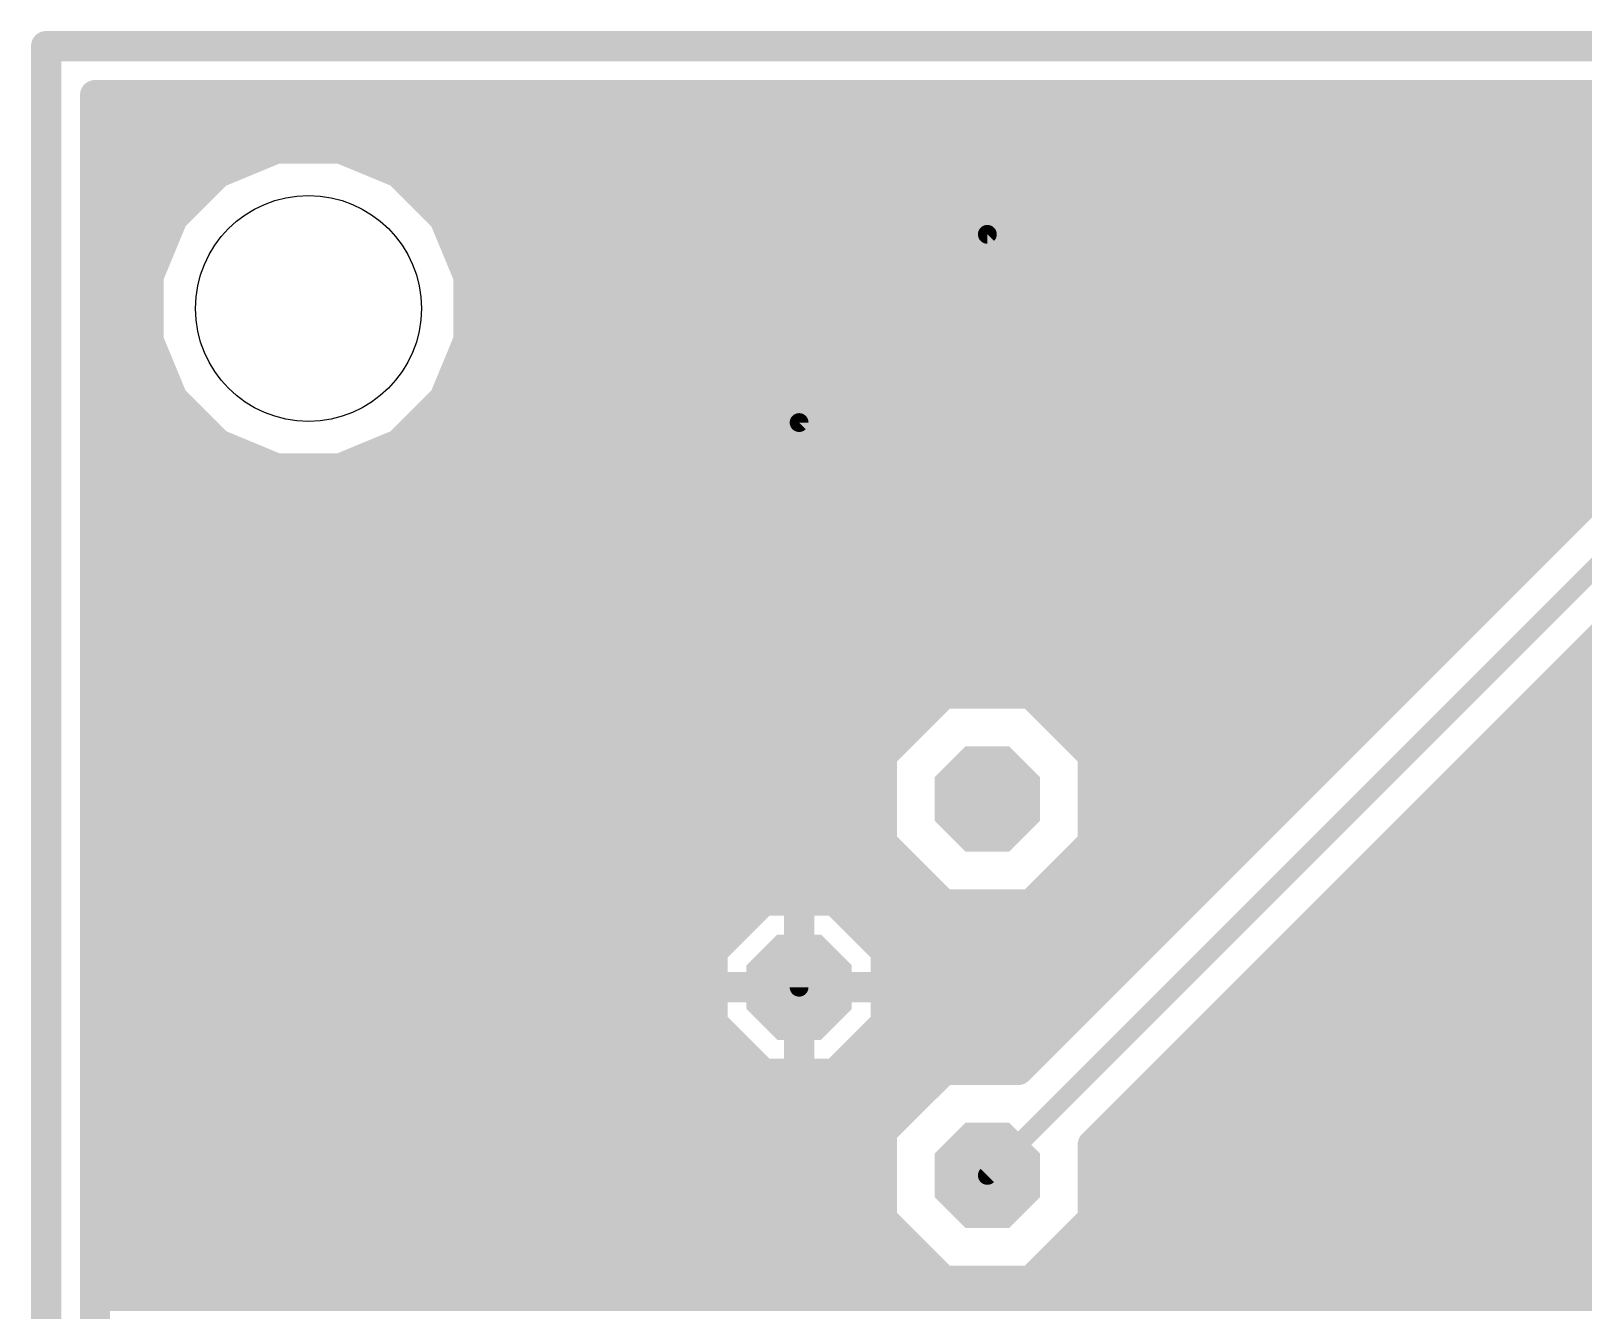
# Model space of a CAD drawing. Extents: x -0.2 to 78.9, y -2.7 to 86.6.
# Drawn here: x -0.2 to 20.75, y 69.29 to 86.56 of the extents above; entities that cross this region are included whole.
import ezdxf

# ---------------------------------------------------------------- set-up
doc = ezdxf.new("R2010")
doc.units = 0
for name, color, linetype in [('16', 174, 'CONTINUOUS'), ('17', 94, 'CONTINUOUS'), ('20', 178, 'CONTINUOUS')]:
    doc.layers.add(name, color=color, linetype=linetype)

# ---------------------------------------------------------------- blocks, each defined once
blk = doc.blocks.new('OCTAGONP')
at = {"const_width": 0.5}
blk.add_lwpolyline([(-0.25, -0.1036), (-0.25, 0.1036), (-0.1036, 0.25), (0.1036, 0.25), (0.25, 0.1036), (0.25, -0.1036), (0.1036, -0.25), (-0.1036, -0.25), (-0.25, -0.1036), (-0.25, 0.1036)], dxfattribs=at)

msp = doc.modelspace()

# ---------------------------------------------------------------- linework, layer by layer
at = {"layer": '16'}
for points, const_width in [([(0.6603, 85.6996), (78.0796, 85.6996)], 0.4064), ([(0.6603, -1.8796), (0.6603, 85.6996)], 0.4064), ([(0.6603, 85.344), (78.0796, 85.344)], 0.4064), ([(0.6603, 84.9376), (3.0111, 84.9376)], 0.4064), ([(3.1105, 84.9788), (2.3171, 84.6501)], 0.4064), ([(3.1106, 84.9788), (3.1105, 84.9788)], 0.4064), ([(3.4137, 84.9788), (3.1106, 84.9788)], 0.4064), ([(3.5369, 84.9789), (3.4137, 84.9789)], 0.4064), ([(3.4137, 84.9789), (3.4137, 84.9788)], 0.4064), ([(3.5399, 84.9789), (3.5369, 84.9789)], 0.4064), ([(3.6662, 84.9789), (3.5399, 84.9789)], 0.4064), ([(3.6662, 84.9788), (3.6662, 84.9789)], 0.4064), ([(3.9693, 84.9788), (3.6662, 84.9788)], 0.4064), ([(3.9694, 84.9788), (3.9693, 84.9788)], 0.4064), ([(4.7628, 84.6501), (3.9694, 84.9788)], 0.4064), ([(4.0689, 84.9376), (74.6711, 84.9376)], 0.4064), ([(0.6603, 84.5312), (2.1981, 84.5312)], 0.4064), ([(2.317, 84.6501), (1.7098, 84.0429)], 0.4064), ([(2.3171, 84.6501), (2.317, 84.6501)], 0.4064), ([(4.7629, 84.6501), (4.7628, 84.6501)], 0.4064), ([(5.3701, 84.0429), (4.7629, 84.6501)], 0.4064), ([(4.8818, 84.5312), (73.8581, 84.5312)], 0.4064), ([(0.6603, 84.1248), (1.7917, 84.1248)], 0.4064), ([(1.7098, 84.0428), (1.3811, 83.2494)], 0.4064), ([(1.7098, 84.0429), (1.7098, 84.0428)], 0.4064), ([(5.2882, 84.1248), (73.4517, 84.1248)], 0.4064), ([(5.3701, 84.0428), (5.3701, 84.0429)], 0.4064), ([(5.6988, 83.2494), (5.3701, 84.0428)], 0.4064), ([(0.6603, 83.7184), (1.5755, 83.7184)], 0.4064), ([(5.5045, 83.7184), (73.2355, 83.7184)], 0.4064), ([(12.7, 83.82), (10.16, 81.28)], 0.254), ([(44.45, 83.82), (12.7, 83.82)], 0.254), ([(0.6603, 83.312), (1.4071, 83.312)], 0.4064), ([(1.3811, 83.2494), (1.3811, 83.2493)], 0.4064), ([(1.3811, 83.2493), (1.3811, 82.3906)], 0.4064), ([(5.6729, 83.312), (73.0671, 83.312)], 0.4064), ([(5.6988, 83.2493), (5.6988, 83.2494)], 0.4064), ([(5.6988, 82.3906), (5.6988, 83.2493)], 0.4064), ([(0.6603, 82.9056), (1.3811, 82.9056)], 0.4064), ([(5.6988, 82.9056), (73.0411, 82.9056)], 0.4064), ([(0.6603, 82.4992), (1.3811, 82.4992)], 0.4064), ([(1.3811, 82.3906), (1.3811, 82.3905)], 0.4064), ([(1.3811, 82.3905), (1.7098, 81.5971)], 0.4064), ([(5.3701, 81.5971), (5.6988, 82.3905)], 0.4064), ([(5.6988, 82.4992), (35.894, 82.4992)], 0.4064), ([(5.6988, 82.3905), (5.6988, 82.3906)], 0.4064), ([(0.6603, 82.0928), (1.5044, 82.0928)], 0.4064), ([(5.5754, 82.0928), (35.4876, 82.0928)], 0.4064), ([(0.6603, 81.6864), (1.6728, 81.6864)], 0.4064), ([(1.7098, 81.5971), (1.7098, 81.597)], 0.4064), ([(1.7098, 81.597), (2.317, 80.9898)], 0.4064), ([(4.7629, 80.9898), (5.3701, 81.597)], 0.4064), ([(5.3701, 81.597), (5.3701, 81.5971)], 0.4064), ([(5.407, 81.6864), (35.306, 81.6864)], 0.4064), ([(0.6603, 81.28), (2.0268, 81.28)], 0.4064), ([(5.0531, 81.28), (35.306, 81.28)], 0.4064), ([(10.16, 81.28), (10.16, 73.66)], 0.254), ([(2.317, 80.9898), (2.3171, 80.9898)], 0.4064), ([(2.3171, 80.9898), (3.1105, 80.6611)], 0.4064), ([(3.9694, 80.6611), (4.7628, 80.9898)], 0.4064), ([(4.7628, 80.9898), (4.7629, 80.9898)], 0.4064), ([(0.6603, 80.8736), (2.5975, 80.8736)], 0.4064), ([(4.4823, 80.8736), (35.306, 80.8736)], 0.4064), ([(0.6603, 80.4672), (21.0415, 80.4672)], 0.4064), ([(3.1105, 80.6611), (3.1106, 80.6611)], 0.4064), ([(3.1106, 80.6611), (3.4137, 80.6611)], 0.4064), ([(3.4137, 80.6611), (3.4137, 80.661)], 0.4064), ([(3.4137, 80.661), (3.4781, 80.661)], 0.4064), ([(3.4781, 80.661), (3.5399, 80.661)], 0.4064), ([(3.5399, 80.661), (3.6662, 80.661)], 0.4064), ([(3.6662, 80.661), (3.6662, 80.6611)], 0.4064), ([(3.6662, 80.6611), (3.9693, 80.6611)], 0.4064), ([(3.9693, 80.6611), (3.9694, 80.6611)], 0.4064), ([(20.9871, 80.4128), (13.1166, 72.5423)], 0.4064), ([(0.6603, 80.0608), (20.6351, 80.0608)], 0.4064), ([(12.7, 71.12), (21.59, 80.01)], 0.254), ([(0.6603, 79.6544), (20.2287, 79.6544)], 0.4064), ([(0.6603, 79.248), (19.8223, 79.248)], 0.4064), ([(14.1223, 71.5366), (21.8845, 79.2988)], 0.4064), ([(0.6603, 78.8416), (19.4159, 78.8416)], 0.4064), ([(0.6603, 78.4352), (19.0095, 78.4352)], 0.4064), ([(0.6603, 78.0288), (18.6031, 78.0288)], 0.4064), ([(20.6145, 78.0288), (35.3859, 78.0288)], 0.4064), ([(0.6603, 77.6224), (18.1967, 77.6224)], 0.4064), ([(12.1108, 77.6223), (11.2776, 76.7891)], 0.4064), ([(13.2891, 77.6223), (12.1108, 77.6223)], 0.4064), ([(14.1223, 76.7891), (13.2891, 77.6223)], 0.4064), ([(20.2081, 77.6224), (35.7923, 77.6224)], 0.4064), ([(0.6603, 77.216), (11.7045, 77.216)], 0.4064), ([(13.6954, 77.216), (17.7903, 77.216)], 0.4064), ([(19.8017, 77.216), (36.1987, 77.216)], 0.4064), ([(0.6603, 76.8096), (11.2981, 76.8096)], 0.4064), ([(11.2776, 76.7891), (11.2776, 75.6108)], 0.4064), ([(14.1018, 76.8096), (17.3839, 76.8096)], 0.4064), ([(14.1223, 75.6108), (14.1223, 76.7891)], 0.4064), ([(19.3953, 76.8096), (68.1839, 76.8096)], 0.4064), ([(0.6603, 76.4032), (11.2776, 76.4032)], 0.4064), ([(14.1223, 76.4032), (16.9775, 76.4032)], 0.4064), ([(18.9889, 76.4032), (67.7775, 76.4032)], 0.4064), ([(0.6603, 75.9968), (11.2776, 75.9968)], 0.4064), ([(14.1223, 75.9968), (16.5711, 75.9968)], 0.4064), ([(18.5825, 75.9968), (67.3711, 75.9968)], 0.4064), ([(0.6603, 75.5904), (11.298, 75.5904)], 0.4064), ([(11.2776, 75.6108), (12.1108, 74.7776)], 0.4064), ([(13.2891, 74.7776), (14.1223, 75.6108)], 0.4064), ([(14.1019, 75.5904), (16.1647, 75.5904)], 0.4064), ([(18.1761, 75.5904), (66.9647, 75.5904)], 0.4064), ([(0.6603, 75.184), (11.7044, 75.184)], 0.4064), ([(13.6955, 75.184), (15.7583, 75.184)], 0.4064), ([(17.7697, 75.184), (66.5583, 75.184)], 0.4064), ([(9.676, 74.8283), (8.9916, 74.1439)], 0.4064), ([(10.1594, 74.8283), (9.676, 74.8283)], 0.4064), ([(10.1594, 73.661), (10.1594, 74.8283)], 0.4064), ([(10.6439, 74.8283), (10.1604, 74.8283)], 0.4064), ([(10.1604, 74.8283), (10.1604, 73.661)], 0.4064), ([(11.3283, 74.1439), (10.6439, 74.8283)], 0.4064), ([(0.6603, 74.7776), (9.6253, 74.7776)], 0.4064), ([(10.1594, 74.7776), (10.1604, 74.7776)], 0.4064), ([(10.6946, 74.7776), (12.1108, 74.7776)], 0.4064), ([(12.1108, 74.7776), (13.2891, 74.7776)], 0.4064), ([(13.2891, 74.7776), (15.3519, 74.7776)], 0.4064), ([(17.3633, 74.7776), (66.1519, 74.7776)], 0.4064), ([(0.6603, 74.3712), (9.2189, 74.3712)], 0.4064), ([(10.1594, 74.3712), (10.1604, 74.3712)], 0.4064), ([(11.101, 74.3712), (14.9455, 74.3712)], 0.4064), ([(16.9569, 74.3712), (65.7455, 74.3712)], 0.4064), ([(8.9916, 74.1439), (8.9916, 73.6604)], 0.4064), ([(11.3283, 73.6604), (11.3283, 74.1439)], 0.4064), ([(0.6603, 73.9648), (8.9916, 73.9648)], 0.4064), ([(10.1594, 73.9648), (10.1604, 73.9648)], 0.4064), ([(11.3283, 73.9648), (14.5391, 73.9648)], 0.4064), ([(16.5505, 73.9648), (65.3391, 73.9648)], 0.4064), ([(0.6603, 73.5584), (8.9916, 73.5584)], 0.4064), ([(8.9916, 73.6604), (10.1589, 73.6604)], 0.4064), ([(10.1589, 73.6594), (8.9916, 73.6594)], 0.4064), ([(8.9916, 73.6594), (8.9916, 73.176)], 0.4064), ([(10.1589, 73.6604), (10.1589, 73.6594)], 0.4064), ([(10.1604, 73.661), (10.1594, 73.661)], 0.4064), ([(10.1594, 72.4916), (10.1594, 73.6589)], 0.4064), ([(10.1594, 73.6589), (10.1604, 73.6589)], 0.4064), ([(10.1594, 73.5584), (10.1604, 73.5584)], 0.4064), ([(10.1604, 73.6589), (10.1604, 72.4916)], 0.4064), ([(10.161, 73.6594), (10.161, 73.6604)], 0.4064), ([(10.161, 73.6604), (11.3283, 73.6604)], 0.4064), ([(11.3283, 73.6594), (10.161, 73.6594)], 0.4064), ([(11.3283, 73.176), (11.3283, 73.6594)], 0.4064), ([(11.3283, 73.5584), (14.1327, 73.5584)], 0.4064), ([(16.1441, 73.5584), (64.9327, 73.5584)], 0.4064), ([(0.6603, 73.152), (9.0156, 73.152)], 0.4064), ([(8.9916, 73.176), (9.676, 72.4916)], 0.4064), ([(10.1594, 73.152), (10.1604, 73.152)], 0.4064), ([(10.6439, 72.4916), (11.3283, 73.176)], 0.4064), ([(11.3043, 73.152), (13.7263, 73.152)], 0.4064), ([(15.7377, 73.152), (64.5263, 73.152)], 0.4064), ([(0.6603, 72.7456), (9.422, 72.7456)], 0.4064), ([(10.1594, 72.7456), (10.1604, 72.7456)], 0.4064), ([(10.8979, 72.7456), (13.3199, 72.7456)], 0.4064), ([(15.3313, 72.7456), (64.1199, 72.7456)], 0.4064), ([(12.1108, 72.5423), (11.2776, 71.7091)], 0.4064), ([(13.1166, 72.5423), (12.1108, 72.5423)], 0.4064), ([(0.6603, 72.3392), (11.9077, 72.3392)], 0.4064), ([(9.676, 72.4916), (10.1594, 72.4916)], 0.4064), ([(10.1604, 72.4916), (10.6439, 72.4916)], 0.4064), ([(14.9249, 72.3392), (63.7135, 72.3392)], 0.4064), ([(0.6603, 71.9328), (11.5013, 71.9328)], 0.4064), ([(14.5185, 71.9328), (63.3071, 71.9328)], 0.4064), ([(11.2776, 71.7091), (11.2776, 70.5308)], 0.4064), ([(0.6603, 71.5264), (11.2776, 71.5264)], 0.4064), ([(14.1223, 70.5308), (14.1223, 71.5366)], 0.4064), ([(14.1223, 71.5264), (62.9007, 71.5264)], 0.4064), ([(0.6603, 71.12), (11.2776, 71.12)], 0.4064), ([(14.1223, 71.12), (56.5655, 71.12)], 0.4064), ([(0.6603, 70.7136), (11.2776, 70.7136)], 0.4064), ([(14.1223, 70.7136), (56.0508, 70.7136)], 0.4064), ([(11.2776, 70.5308), (12.1108, 69.6976)], 0.4064), ([(13.2891, 69.6976), (14.1223, 70.5308)], 0.4064), ([(0.6603, 70.3072), (11.5012, 70.3072)], 0.4064), ([(13.8987, 70.3072), (55.8297, 70.3072)], 0.4064), ([(0.6603, 69.9008), (11.9076, 69.9008)], 0.4064), ([(13.4923, 69.9008), (55.753, 69.9008)], 0.4064), ([(12.1108, 69.6976), (13.2891, 69.6976)], 0.4064), ([(0.6603, 69.4944), (55.7966, 69.4944)], 0.4064)]:
    msp.add_lwpolyline(points, dxfattribs=dict(at, const_width=const_width))
for points, const_width in [([(0.6603, 85.8012, 1), (0.6603, 85.598)], 0.2032), ([(0.7619, 85.6996, 1), (0.5587, 85.6996)], 0.2032), ([(0.6603, 85.4456, 1), (0.6603, 85.2424)], 0.2032), ([(0.6603, 85.0392, 1), (0.6603, 84.836)], 0.2032), ([(3.1105, 85.0804, 1), (3.1105, 84.8772)], 0.2032), ([(3.1106, 85.0804, 1), (3.1106, 84.8772)], 0.2032), ([(3.0111, 84.836, 1), (3.0111, 85.0392)], 0.2032), ([(3.1494, 84.8849, 1), (3.0716, 85.0727)], 0.2032), ([(3.1106, 84.8772, 1), (3.1106, 85.0804)], 0.2032), ([(3.4137, 85.0805, 1), (3.4137, 84.8773)], 0.2032), ([(3.5153, 84.9789, 1), (3.3121, 84.9789)], 0.2032), ([(3.3121, 84.9788, 1), (3.5153, 84.9788)], 0.2032), ([(3.4137, 84.8772, 1), (3.4137, 85.0804)], 0.2032), ([(3.5369, 85.0805, 1), (3.5369, 84.8773)], 0.2032), ([(3.5399, 85.0805, 1), (3.5399, 84.8773)], 0.2032), ([(3.5369, 84.8773, 1), (3.5369, 85.0805)], 0.2032), ([(3.5399, 84.8773, 1), (3.5399, 85.0805)], 0.2032), ([(3.7678, 84.9789, 1), (3.5646, 84.9789)], 0.2032), ([(3.6662, 85.0804, 1), (3.6662, 84.8772)], 0.2032), ([(3.5646, 84.9788, 1), (3.7678, 84.9788)], 0.2032), ([(3.6662, 84.8773, 1), (3.6662, 85.0805)], 0.2032), ([(3.9693, 85.0804, 1), (3.9693, 84.8772)], 0.2032), ([(4.0083, 85.0727, 1), (3.9305, 84.8849)], 0.2032), ([(4.0689, 85.0392, 1), (4.0689, 84.836)], 0.2032), ([(3.9693, 84.8772, 1), (3.9693, 85.0804)], 0.2032), ([(3.9694, 84.8772, 1), (3.9694, 85.0804)], 0.2032), ([(0.6603, 84.6328, 1), (0.6603, 84.4296)], 0.2032), ([(2.1981, 84.4296, 1), (2.1981, 84.6328)], 0.2032), ([(2.317, 84.7517, 1), (2.317, 84.5485)], 0.2032), ([(2.2782, 84.744, 1), (2.356, 84.5562)], 0.2032), ([(2.3888, 84.5783, 1), (2.2452, 84.7219)], 0.2032), ([(2.3171, 84.5485, 1), (2.3171, 84.7517)], 0.2032), ([(4.7628, 84.7517, 1), (4.7628, 84.5485)], 0.2032), ([(4.8347, 84.7219, 1), (4.6911, 84.5783)], 0.2032), ([(4.7239, 84.5562, 1), (4.8017, 84.744)], 0.2032), ([(4.7629, 84.5485, 1), (4.7629, 84.7517)], 0.2032), ([(4.8818, 84.6328, 1), (4.8818, 84.4296)], 0.2032), ([(0.6603, 84.2264, 1), (0.6603, 84.0232)], 0.2032), ([(1.8114, 84.0429, 1), (1.6082, 84.0429)], 0.2032), ([(1.8037, 84.0039, 1), (1.6159, 84.0817)], 0.2032), ([(1.7917, 84.0232, 1), (1.7917, 84.2264)], 0.2032), ([(5.2882, 84.2264, 1), (5.2882, 84.0232)], 0.2032), ([(5.4717, 84.0429, 1), (5.2685, 84.0429)], 0.2032), ([(5.464, 84.0817, 1), (5.2762, 84.0039)], 0.2032), ([(1.6082, 84.0428, 1), (1.8114, 84.0428)], 0.2032), ([(1.638, 84.1147, 1), (1.7816, 83.9711)], 0.2032), ([(5.2685, 84.0428, 1), (5.4717, 84.0428)], 0.2032), ([(5.2983, 83.9711, 1), (5.4419, 84.1147)], 0.2032), ([(0.6603, 83.82, 1), (0.6603, 83.6168)], 0.2032), ([(1.5755, 83.6168, 1), (1.5755, 83.82)], 0.2032), ([(5.5045, 83.82, 1), (5.5045, 83.6168)], 0.2032), ([(12.7, 83.8835, 1), (12.7, 83.7565)], 0.127), ([(12.7449, 83.7751, 1), (12.6551, 83.8649)], 0.127), ([(0.6603, 83.4136, 1), (0.6603, 83.2104)], 0.2032), ([(1.4827, 83.2494, 1), (1.2795, 83.2494)], 0.2032), ([(1.4827, 83.2493, 1), (1.2795, 83.2493)], 0.2032), ([(1.4071, 83.2104, 1), (1.4071, 83.4136)], 0.2032), ([(5.6729, 83.4136, 1), (5.6729, 83.2104)], 0.2032), ([(5.8004, 83.2494, 1), (5.5972, 83.2494)], 0.2032), ([(5.8004, 83.2493, 1), (5.5972, 83.2493)], 0.2032), ([(1.2872, 83.2883, 1), (1.475, 83.2105)], 0.2032), ([(1.2795, 83.2493, 1), (1.4827, 83.2493)], 0.2032), ([(5.5972, 83.2493, 1), (5.8004, 83.2493)], 0.2032), ([(5.6049, 83.2105, 1), (5.7927, 83.2883)], 0.2032), ([(0.6603, 83.0072, 1), (0.6603, 82.804)], 0.2032), ([(1.3811, 82.804, 1), (1.3811, 83.0072)], 0.2032), ([(5.6988, 83.0072, 1), (5.6988, 82.804)], 0.2032), ([(0.6603, 82.6008, 1), (0.6603, 82.3976)], 0.2032), ([(1.4827, 82.3906, 1), (1.2795, 82.3906)], 0.2032), ([(1.475, 82.4294, 1), (1.2872, 82.3516)], 0.2032), ([(1.3811, 82.3976, 1), (1.3811, 82.6008)], 0.2032), ([(5.6988, 82.6008, 1), (5.6988, 82.3976)], 0.2032), ([(5.8004, 82.3906, 1), (5.5972, 82.3906)], 0.2032), ([(5.7927, 82.3516, 1), (5.6049, 82.4294)], 0.2032), ([(1.2795, 82.3906, 1), (1.4827, 82.3906)], 0.2032), ([(1.2795, 82.3905, 1), (1.4827, 82.3905)], 0.2032), ([(5.5972, 82.3906, 1), (5.8004, 82.3906)], 0.2032), ([(5.5972, 82.3905, 1), (5.8004, 82.3905)], 0.2032), ([(0.6603, 82.1944, 1), (0.6603, 81.9912)], 0.2032), ([(1.5044, 81.9912, 1), (1.5044, 82.1944)], 0.2032), ([(5.5754, 82.1944, 1), (5.5754, 81.9912)], 0.2032), ([(0.6603, 81.788, 1), (0.6603, 81.5848)], 0.2032), ([(1.8114, 81.5971, 1), (1.6082, 81.5971)], 0.2032), ([(1.7816, 81.6688, 1), (1.638, 81.5252)], 0.2032), ([(1.6159, 81.5582, 1), (1.8037, 81.636)], 0.2032), ([(1.6728, 81.5848, 1), (1.6728, 81.788)], 0.2032), ([(5.4717, 81.5971, 1), (5.2685, 81.5971)], 0.2032), ([(5.2762, 81.636, 1), (5.464, 81.5582)], 0.2032), ([(5.4419, 81.5252, 1), (5.2983, 81.6688)], 0.2032), ([(5.407, 81.788, 1), (5.407, 81.5848)], 0.2032), ([(1.6082, 81.597, 1), (1.8114, 81.597)], 0.2032), ([(5.2685, 81.597, 1), (5.4717, 81.597)], 0.2032), ([(0.6603, 81.3816, 1), (0.6603, 81.1784)], 0.2032), ([(2.0268, 81.1784, 1), (2.0268, 81.3816)], 0.2032), ([(5.0531, 81.3816, 1), (5.0531, 81.1784)], 0.2032), ([(10.2235, 81.28, 1), (10.0965, 81.28)], 0.127), ([(10.1151, 81.3249, 1), (10.2049, 81.2351)], 0.127), ([(2.317, 81.0914, 1), (2.317, 80.8882)], 0.2032), ([(2.356, 81.0837, 1), (2.2782, 80.8959)], 0.2032), ([(2.2452, 80.918, 1), (2.3888, 81.0616)], 0.2032), ([(2.3171, 80.8882, 1), (2.3171, 81.0914)], 0.2032), ([(4.7628, 81.0914, 1), (4.7628, 80.8882)], 0.2032), ([(4.6911, 81.0616, 1), (4.8347, 80.918)], 0.2032), ([(4.8017, 80.8959, 1), (4.7239, 81.0837)], 0.2032), ([(4.7629, 80.8882, 1), (4.7629, 81.0914)], 0.2032), ([(0.6603, 80.9752, 1), (0.6603, 80.772)], 0.2032), ([(2.5975, 80.772, 1), (2.5975, 80.9752)], 0.2032), ([(4.4823, 80.9752, 1), (4.4823, 80.772)], 0.2032), ([(0.6603, 80.5688, 1), (0.6603, 80.3656)], 0.2032), ([(3.1105, 80.7627, 1), (3.1105, 80.5595)], 0.2032), ([(3.1106, 80.7627, 1), (3.1106, 80.5595)], 0.2032), ([(3.0716, 80.5672, 1), (3.1494, 80.755)], 0.2032), ([(3.1106, 80.5595, 1), (3.1106, 80.7627)], 0.2032), ([(3.5153, 80.6611, 1), (3.3121, 80.6611)], 0.2032), ([(3.4137, 80.7626, 1), (3.4137, 80.5594)], 0.2032), ([(3.3121, 80.661, 1), (3.5153, 80.661)], 0.2032), ([(3.4781, 80.7626, 1), (3.4781, 80.5594)], 0.2032), ([(3.4137, 80.5595, 1), (3.4137, 80.7627)], 0.2032), ([(3.5399, 80.7626, 1), (3.5399, 80.5594)], 0.2032), ([(3.4781, 80.5594, 1), (3.4781, 80.7626)], 0.2032), ([(3.5399, 80.5594, 1), (3.5399, 80.7626)], 0.2032), ([(3.7678, 80.6611, 1), (3.5646, 80.6611)], 0.2032), ([(3.6662, 80.7627, 1), (3.6662, 80.5595)], 0.2032), ([(3.5646, 80.661, 1), (3.7678, 80.661)], 0.2032), ([(3.6662, 80.5594, 1), (3.6662, 80.7626)], 0.2032), ([(3.9693, 80.7627, 1), (3.9693, 80.5595)], 0.2032), ([(3.9305, 80.755, 1), (4.0083, 80.5672)], 0.2032), ([(3.9693, 80.5595, 1), (3.9693, 80.7627)], 0.2032), ([(3.9694, 80.5595, 1), (3.9694, 80.7627)], 0.2032), ([(0.6603, 80.1624, 1), (0.6603, 79.9592)], 0.2032), ([(20.6351, 79.9592, 1), (20.6351, 80.1624)], 0.2032), ([(0.6603, 79.756, 1), (0.6603, 79.5528)], 0.2032), ([(20.2287, 79.5528, 1), (20.2287, 79.756)], 0.2032), ([(0.6603, 79.3496, 1), (0.6603, 79.1464)], 0.2032), ([(19.8223, 79.1464, 1), (19.8223, 79.3496)], 0.2032), ([(0.6603, 78.9432, 1), (0.6603, 78.74)], 0.2032), ([(19.4159, 78.74, 1), (19.4159, 78.9432)], 0.2032), ([(0.6603, 78.5368, 1), (0.6603, 78.3336)], 0.2032), ([(19.0095, 78.3336, 1), (19.0095, 78.5368)], 0.2032), ([(0.6603, 78.1304, 1), (0.6603, 77.9272)], 0.2032), ([(18.6031, 77.9272, 1), (18.6031, 78.1304)], 0.2032), ([(20.6145, 78.1304, 1), (20.6145, 77.9272)], 0.2032), ([(0.6603, 77.724, 1), (0.6603, 77.5208)], 0.2032), ([(12.1108, 77.7239, 1), (12.1108, 77.5207)], 0.2032), ([(12.1826, 77.5505, 1), (12.039, 77.6941)], 0.2032), ([(13.3609, 77.6941, 1), (13.2173, 77.5505)], 0.2032), ([(13.2891, 77.5207, 1), (13.2891, 77.7239)], 0.2032), ([(18.1967, 77.5208, 1), (18.1967, 77.724)], 0.2032), ([(20.2081, 77.724, 1), (20.2081, 77.5208)], 0.2032), ([(0.6603, 77.3176, 1), (0.6603, 77.1144)], 0.2032), ([(11.7045, 77.1144, 1), (11.7045, 77.3176)], 0.2032), ([(13.6954, 77.3176, 1), (13.6954, 77.1144)], 0.2032), ([(17.7903, 77.1144, 1), (17.7903, 77.3176)], 0.2032), ([(19.8017, 77.3176, 1), (19.8017, 77.1144)], 0.2032), ([(0.6603, 76.9112, 1), (0.6603, 76.708)], 0.2032), ([(11.3792, 76.7891, 1), (11.176, 76.7891)], 0.2032), ([(11.2058, 76.8609, 1), (11.3494, 76.7173)], 0.2032), ([(11.2981, 76.708, 1), (11.2981, 76.9112)], 0.2032), ([(14.1018, 76.9112, 1), (14.1018, 76.708)], 0.2032), ([(14.2239, 76.7891, 1), (14.0207, 76.7891)], 0.2032), ([(14.0505, 76.7173, 1), (14.1941, 76.8609)], 0.2032), ([(17.3839, 76.708, 1), (17.3839, 76.9112)], 0.2032), ([(19.3953, 76.9112, 1), (19.3953, 76.708)], 0.2032), ([(0.6603, 76.5048, 1), (0.6603, 76.3016)], 0.2032), ([(11.2776, 76.3016, 1), (11.2776, 76.5048)], 0.2032), ([(14.1223, 76.5048, 1), (14.1223, 76.3016)], 0.2032), ([(16.9775, 76.3016, 1), (16.9775, 76.5048)], 0.2032), ([(18.9889, 76.5048, 1), (18.9889, 76.3016)], 0.2032), ([(0.6603, 76.0984, 1), (0.6603, 75.8952)], 0.2032), ([(11.2776, 75.8952, 1), (11.2776, 76.0984)], 0.2032), ([(14.1223, 76.0984, 1), (14.1223, 75.8952)], 0.2032), ([(16.5711, 75.8952, 1), (16.5711, 76.0984)], 0.2032), ([(18.5825, 76.0984, 1), (18.5825, 75.8952)], 0.2032), ([(0.6603, 75.692, 1), (0.6603, 75.4888)], 0.2032), ([(11.176, 75.6108, 1), (11.3792, 75.6108)], 0.2032), ([(11.3494, 75.6826, 1), (11.2058, 75.539)], 0.2032), ([(11.298, 75.4888, 1), (11.298, 75.692)], 0.2032), ([(14.1019, 75.692, 1), (14.1019, 75.4888)], 0.2032), ([(14.0207, 75.6108, 1), (14.2239, 75.6108)], 0.2032), ([(14.1941, 75.539, 1), (14.0505, 75.6826)], 0.2032), ([(16.1647, 75.4888, 1), (16.1647, 75.692)], 0.2032), ([(18.1761, 75.692, 1), (18.1761, 75.4888)], 0.2032), ([(0.6603, 75.2856, 1), (0.6603, 75.0824)], 0.2032), ([(11.7044, 75.0824, 1), (11.7044, 75.2856)], 0.2032), ([(13.6955, 75.2856, 1), (13.6955, 75.0824)], 0.2032), ([(15.7583, 75.0824, 1), (15.7583, 75.2856)], 0.2032), ([(17.7697, 75.2856, 1), (17.7697, 75.0824)], 0.2032), ([(9.676, 74.9299, 1), (9.676, 74.7267)], 0.2032), ([(9.7478, 74.7565, 1), (9.6042, 74.9001)], 0.2032), ([(10.261, 74.8283, 1), (10.0578, 74.8283)], 0.2032), ([(10.1604, 74.9299, 1), (10.1604, 74.7267)], 0.2032), ([(10.262, 74.8283, 1), (10.0588, 74.8283)], 0.2032), ([(10.1594, 74.7267, 1), (10.1594, 74.9299)], 0.2032), ([(10.7157, 74.9001, 1), (10.5721, 74.7565)], 0.2032), ([(10.6439, 74.7267, 1), (10.6439, 74.9299)], 0.2032), ([(0.6603, 74.8792, 1), (0.6603, 74.676)], 0.2032), ([(9.6253, 74.676, 1), (9.6253, 74.8792)], 0.2032), ([(10.1594, 74.8792, 1), (10.1594, 74.676)], 0.2032), ([(10.1604, 74.676, 1), (10.1604, 74.8792)], 0.2032), ([(10.6946, 74.8792, 1), (10.6946, 74.676)], 0.2032), ([(12.1108, 74.8792, 1), (12.1108, 74.676)], 0.2032), ([(12.039, 74.7058, 1), (12.1826, 74.8494)], 0.2032), ([(12.1108, 74.676, 1), (12.1108, 74.8792)], 0.2032), ([(13.2891, 74.8792, 1), (13.2891, 74.676)], 0.2032), ([(13.2173, 74.8494, 1), (13.3609, 74.7058)], 0.2032), ([(13.2891, 74.676, 1), (13.2891, 74.8792)], 0.2032), ([(15.3519, 74.676, 1), (15.3519, 74.8792)], 0.2032), ([(17.3633, 74.8792, 1), (17.3633, 74.676)], 0.2032), ([(0.6603, 74.4728, 1), (0.6603, 74.2696)], 0.2032), ([(9.2189, 74.2696, 1), (9.2189, 74.4728)], 0.2032), ([(10.1594, 74.4728, 1), (10.1594, 74.2696)], 0.2032), ([(10.1604, 74.2696, 1), (10.1604, 74.4728)], 0.2032), ([(11.101, 74.4728, 1), (11.101, 74.2696)], 0.2032), ([(14.9455, 74.2696, 1), (14.9455, 74.4728)], 0.2032), ([(16.9569, 74.4728, 1), (16.9569, 74.2696)], 0.2032), ([(9.0932, 74.1439, 1), (8.89, 74.1439)], 0.2032), ([(8.9198, 74.2157, 1), (9.0634, 74.0721)], 0.2032), ([(11.4299, 74.1439, 1), (11.2267, 74.1439)], 0.2032), ([(11.2565, 74.0721, 1), (11.4001, 74.2157)], 0.2032), ([(0.6603, 74.0664, 1), (0.6603, 73.8632)], 0.2032), ([(8.9916, 73.8632, 1), (8.9916, 74.0664)], 0.2032), ([(10.1594, 74.0664, 1), (10.1594, 73.8632)], 0.2032), ([(10.1604, 73.8632, 1), (10.1604, 74.0664)], 0.2032), ([(11.3283, 74.0664, 1), (11.3283, 73.8632)], 0.2032), ([(14.5391, 73.8632, 1), (14.5391, 74.0664)], 0.2032), ([(16.5505, 74.0664, 1), (16.5505, 73.8632)], 0.2032), ([(0.6603, 73.66, 1), (0.6603, 73.4568)], 0.2032), ([(8.9916, 73.762, 1), (8.9916, 73.5588)], 0.2032), ([(8.9916, 73.761, 1), (8.9916, 73.5578)], 0.2032), ([(9.0932, 73.6594, 1), (8.89, 73.6594)], 0.2032), ([(8.89, 73.6604, 1), (9.0932, 73.6604)], 0.2032), ([(8.9916, 73.4568, 1), (8.9916, 73.66)], 0.2032), ([(10.2605, 73.6604, 1), (10.0573, 73.6604)], 0.2032), ([(10.0573, 73.6594, 1), (10.2605, 73.6594)], 0.2032), ([(10.1594, 73.7626, 1), (10.1594, 73.5594)], 0.2032), ([(10.261, 73.6589, 1), (10.0578, 73.6589)], 0.2032), ([(10.1594, 73.7605, 1), (10.1594, 73.5573)], 0.2032), ([(10.0578, 73.661, 1), (10.261, 73.661)], 0.2032), ([(10.1594, 73.66, 1), (10.1594, 73.4568)], 0.2032), ([(10.262, 73.6589, 1), (10.0588, 73.6589)], 0.2032), ([(10.0588, 73.661, 1), (10.262, 73.661)], 0.2032), ([(10.2626, 73.6604, 1), (10.0594, 73.6604)], 0.2032), ([(10.161, 73.762, 1), (10.161, 73.5588)], 0.2032), ([(10.161, 73.761, 1), (10.161, 73.5578)], 0.2032), ([(10.0594, 73.6594, 1), (10.2626, 73.6594)], 0.2032), ([(10.1589, 73.5588, 1), (10.1589, 73.762)], 0.2032), ([(10.1589, 73.5578, 1), (10.1589, 73.761)], 0.2032), ([(10.1604, 73.5594, 1), (10.1604, 73.7626)], 0.2032), ([(10.1604, 73.5573, 1), (10.1604, 73.7605)], 0.2032), ([(10.1604, 73.4568, 1), (10.1604, 73.66)], 0.2032), ([(11.4299, 73.6594, 1), (11.2267, 73.6594)], 0.2032), ([(11.2267, 73.6604, 1), (11.4299, 73.6604)], 0.2032), ([(11.3283, 73.66, 1), (11.3283, 73.4568)], 0.2032), ([(11.3283, 73.5588, 1), (11.3283, 73.762)], 0.2032), ([(11.3283, 73.5578, 1), (11.3283, 73.761)], 0.2032), ([(14.1327, 73.4568, 1), (14.1327, 73.66)], 0.2032), ([(16.1441, 73.66, 1), (16.1441, 73.4568)], 0.2032), ([(10.0965, 73.66, 1), (10.2235, 73.66)], 0.127), ([(0.6603, 73.2536, 1), (0.6603, 73.0504)], 0.2032), ([(9.0634, 73.2478, 1), (8.9198, 73.1042)], 0.2032), ([(9.0156, 73.0504, 1), (9.0156, 73.2536)], 0.2032), ([(10.1594, 73.2536, 1), (10.1594, 73.0504)], 0.2032), ([(10.1604, 73.0504, 1), (10.1604, 73.2536)], 0.2032), ([(11.3043, 73.2536, 1), (11.3043, 73.0504)], 0.2032), ([(11.4001, 73.1042, 1), (11.2565, 73.2478)], 0.2032), ([(13.7263, 73.0504, 1), (13.7263, 73.2536)], 0.2032), ([(15.7377, 73.2536, 1), (15.7377, 73.0504)], 0.2032), ([(8.89, 73.176, 1), (9.0932, 73.176)], 0.2032), ([(11.2267, 73.176, 1), (11.4299, 73.176)], 0.2032), ([(0.6603, 72.8472, 1), (0.6603, 72.644)], 0.2032), ([(9.422, 72.644, 1), (9.422, 72.8472)], 0.2032), ([(10.1594, 72.8472, 1), (10.1594, 72.644)], 0.2032), ([(10.1604, 72.644, 1), (10.1604, 72.8472)], 0.2032), ([(10.8979, 72.8472, 1), (10.8979, 72.644)], 0.2032), ([(13.3199, 72.644, 1), (13.3199, 72.8472)], 0.2032), ([(15.3313, 72.8472, 1), (15.3313, 72.644)], 0.2032), ([(12.1108, 72.6439, 1), (12.1108, 72.4407)], 0.2032), ([(12.1826, 72.4705, 1), (12.039, 72.6141)], 0.2032), ([(13.0448, 72.6141, 1), (13.1884, 72.4705)], 0.2032), ([(13.1166, 72.4407, 1), (13.1166, 72.6439)], 0.2032), ([(0.6603, 72.4408, 1), (0.6603, 72.2376)], 0.2032), ([(9.676, 72.5932, 1), (9.676, 72.39)], 0.2032), ([(9.6042, 72.4198, 1), (9.7478, 72.5634)], 0.2032), ([(10.0578, 72.4916, 1), (10.261, 72.4916)], 0.2032), ([(10.1604, 72.5932, 1), (10.1604, 72.39)], 0.2032), ([(10.0588, 72.4916, 1), (10.262, 72.4916)], 0.2032), ([(10.1594, 72.39, 1), (10.1594, 72.5932)], 0.2032), ([(10.5721, 72.5634, 1), (10.7157, 72.4198)], 0.2032), ([(10.6439, 72.39, 1), (10.6439, 72.5932)], 0.2032), ([(11.9077, 72.2376, 1), (11.9077, 72.4408)], 0.2032), ([(14.9249, 72.4408, 1), (14.9249, 72.2376)], 0.2032), ([(0.6603, 72.0344, 1), (0.6603, 71.8312)], 0.2032), ([(11.5013, 71.8312, 1), (11.5013, 72.0344)], 0.2032), ([(14.5185, 72.0344, 1), (14.5185, 71.8312)], 0.2032), ([(11.3792, 71.7091, 1), (11.176, 71.7091)], 0.2032), ([(11.2058, 71.7809, 1), (11.3494, 71.6373)], 0.2032), ([(0.6603, 71.628, 1), (0.6603, 71.4248)], 0.2032), ([(11.2776, 71.4248, 1), (11.2776, 71.628)], 0.2032), ([(14.2239, 71.5366, 1), (14.0207, 71.5366)], 0.2032), ([(14.1223, 71.628, 1), (14.1223, 71.4248)], 0.2032), ([(14.0505, 71.6084, 1), (14.1941, 71.4648)], 0.2032), ([(0.6603, 71.2216, 1), (0.6603, 71.0184)], 0.2032), ([(11.2776, 71.0184, 1), (11.2776, 71.2216)], 0.2032), ([(14.1223, 71.2216, 1), (14.1223, 71.0184)], 0.2032), ([(12.6551, 71.1649, 1), (12.7449, 71.0751)], 0.127), ([(0.6603, 70.8152, 1), (0.6603, 70.612)], 0.2032), ([(11.2776, 70.612, 1), (11.2776, 70.8152)], 0.2032), ([(14.1223, 70.8152, 1), (14.1223, 70.612)], 0.2032), ([(11.176, 70.5308, 1), (11.3792, 70.5308)], 0.2032), ([(11.3494, 70.6026, 1), (11.2058, 70.459)], 0.2032), ([(14.0207, 70.5308, 1), (14.2239, 70.5308)], 0.2032), ([(14.1941, 70.459, 1), (14.0505, 70.6026)], 0.2032), ([(0.6603, 70.4088, 1), (0.6603, 70.2056)], 0.2032), ([(11.5012, 70.2056, 1), (11.5012, 70.4088)], 0.2032), ([(13.8987, 70.4088, 1), (13.8987, 70.2056)], 0.2032), ([(0.6603, 70.0024, 1), (0.6603, 69.7992)], 0.2032), ([(11.9076, 69.7992, 1), (11.9076, 70.0024)], 0.2032), ([(13.4923, 70.0024, 1), (13.4923, 69.7992)], 0.2032), ([(12.1108, 69.7992, 1), (12.1108, 69.596)], 0.2032), ([(12.039, 69.6258, 1), (12.1826, 69.7694)], 0.2032), ([(13.2173, 69.7694, 1), (13.3609, 69.6258)], 0.2032), ([(13.2891, 69.596, 1), (13.2891, 69.7992)], 0.2032), ([(0.6603, 69.596, 1), (0.6603, 69.3928)], 0.2032)]:
    msp.add_lwpolyline(points, format="xyb", dxfattribs=dict(at, const_width=const_width))
at = {"layer": '20', "const_width": 0.4064}
for points in [[(0, -2.54), (0, 86.36)], [(0, 86.36), (78.74, 86.36)]]:
    msp.add_lwpolyline(points, dxfattribs=at)
at = {"layer": '20', "const_width": 0.2032}
for points in [[(0.1016, 86.36, 1), (-0.1016, 86.36)], [(0, 86.4616, 1), (0, 86.2584)]]:
    msp.add_lwpolyline(points, format="xyb", dxfattribs=at)
at = {"layer": '20'}
msp.add_circle((3.54, 82.82), 1.524, dxfattribs=at)

# ---------------------------------------------------------------- block references
at = {"layer": '17', "xscale": 1.4224, "yscale": 1.4224, "rotation": 90}
for p in [(12.7, 76.2), (10.16, 73.66), (12.7, 71.12)]:
    msp.add_blockref('OCTAGONP', p, dxfattribs=at)

doc.saveas('drawing.dxf')
